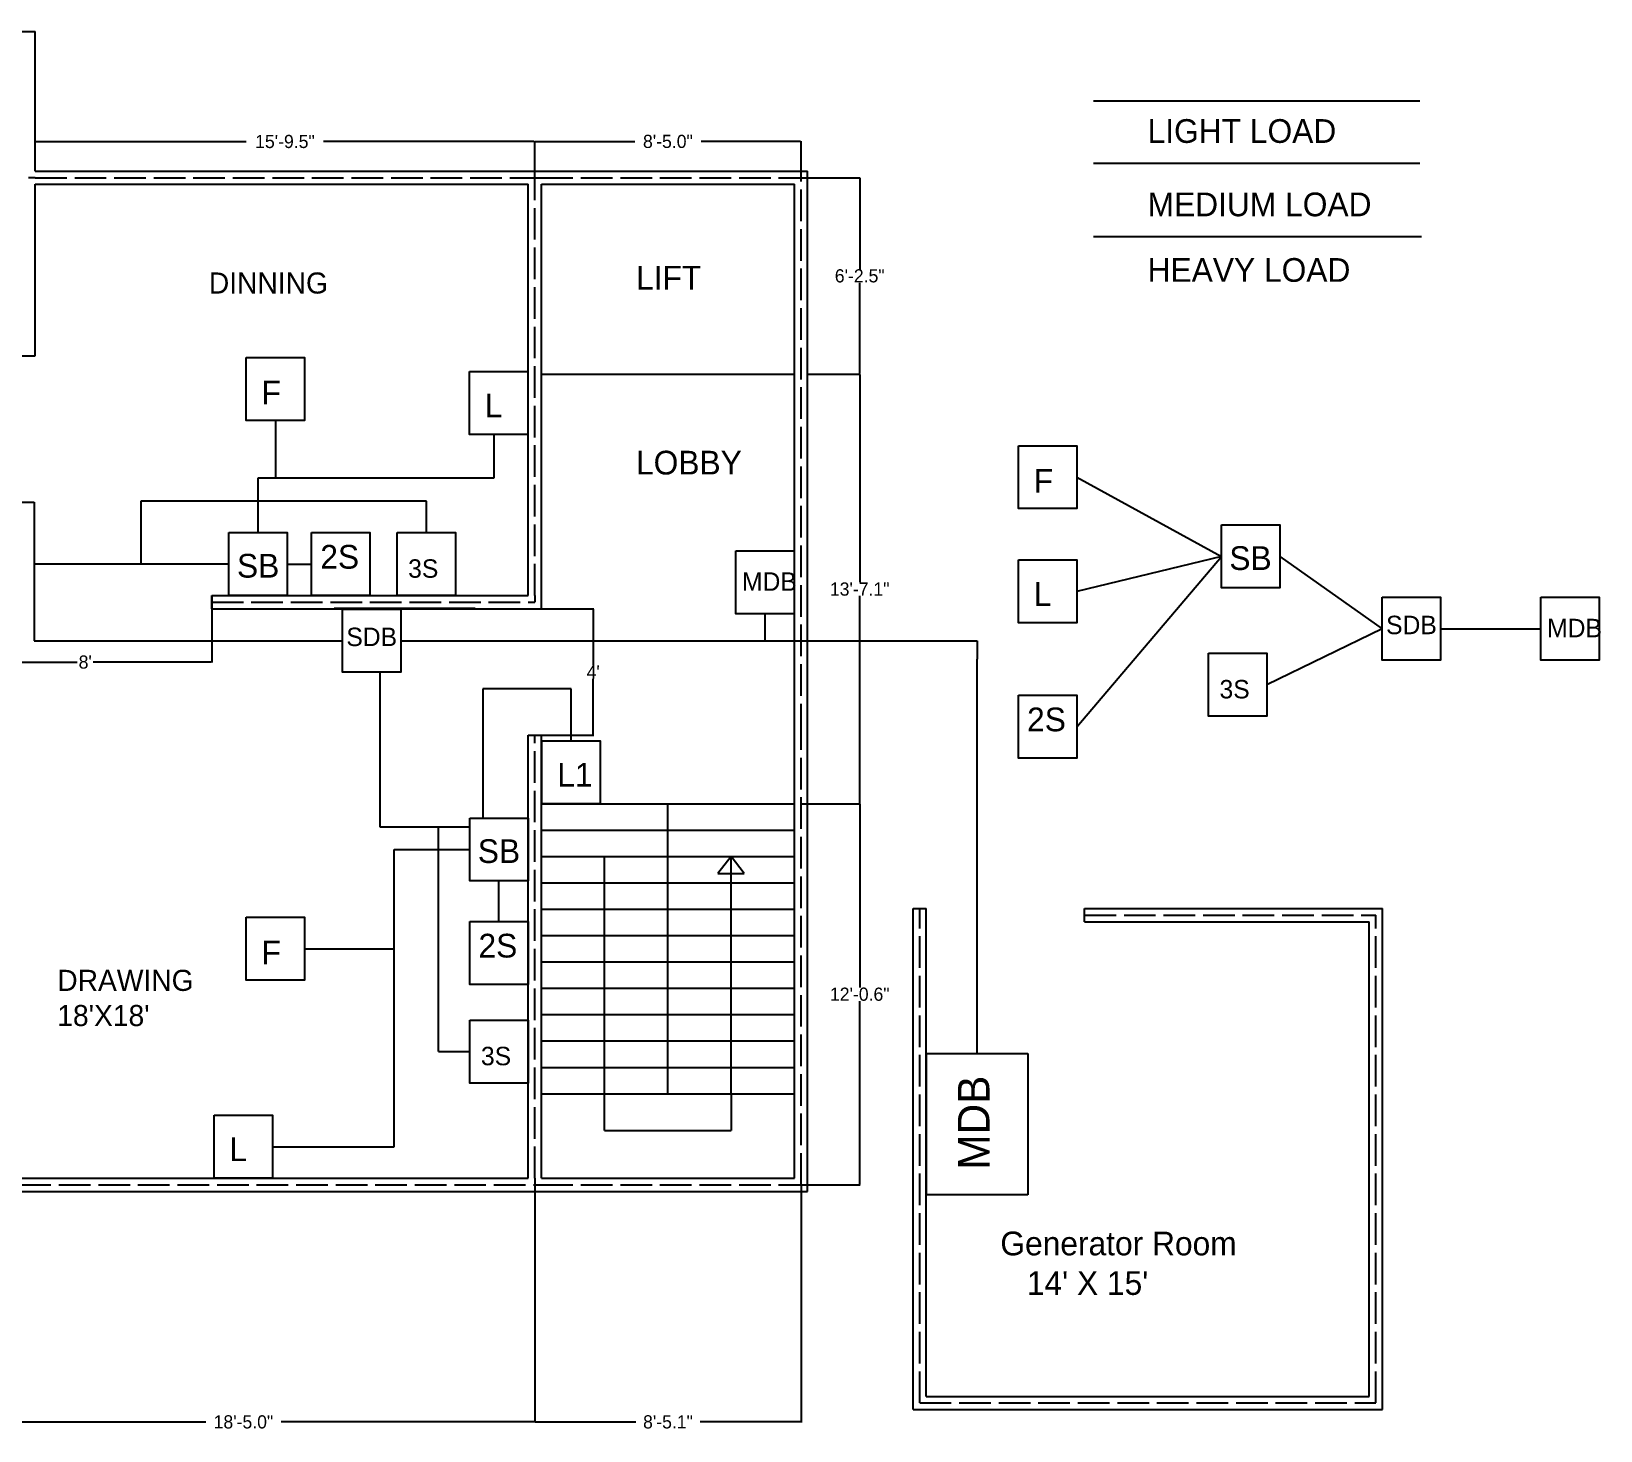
# Model space of a CAD drawing. Header units: inches. Extents: x -538 to 1044, y -54 to 797.
# Drawn here: x 449 to 1044, y -43 to 488 of the extents above; entities that cross this region are included whole.
import ezdxf

# ---------------------------------------------------------------- set-up
doc = ezdxf.new("R2010")
doc.units = ezdxf.units.IN
doc.header["$MEASUREMENT"] = 0
doc.linetypes.add('ACAD_ISO02W100', pattern=[15, 12, -3])
doc.layers.add('Layer1', color=170, linetype='Continuous')
doc.dimstyles.get("Standard").update_dxf_attribs({"dimtxt": 5, "dimasz": 0.18, "dimexe": 0.18, "dimexo": 0.0625, "dimgap": 0.09, "dimtad": 0, "dimtih": 1, "dimtoh": 1, "dimdec": 1, "dimzin": 0, "dimdsep": 46, "dimlunit": 3, "dimtxsty": 'Standard', "dimcen": 0.09, "dimaunit": 1, "dimadec": 0, "dimazin": 0, "dimtfac": 1, "dimtdec": 1, "dimtofl": 0, "dimtmove": 0, "dimatfit": 3, "dimfxl": 1, "dimtolj": 1, "dimtzin": 0, "dimarcsym": 0})

# ---------------------------------------------------------------- blocks, each defined once
blk = doc.blocks.new('*D7')
at = {"color": 0, "lineweight": -2}
for p, q in [((740.55, 194.57), (762.94, 194.57)), ((762.76, 194.39), (762.76, 124.88)), ((762.76, 50.19), (762.76, 119.7)), ((740.55, 50.01), (762.94, 50.01))]:
    blk.add_line(p, q, dxfattribs=at)
at = {"color": 0}
for points in [[(762.73, 194.39), (762.79, 194.39), (762.76, 194.57)], [(762.73, 50.19), (762.79, 50.19), (762.76, 50.01)]]:
    blk.add_solid(points, dxfattribs=at)
at = {"layer": 'Defpoints', "color": 0}
for p in [(740.49, 194.57), (762.76, 194.57), (740.49, 50.01)]:
    blk.add_point(p, dxfattribs=at)
at = {"color": 0, "insert": (762.76, 122.29), "char_height": 5, "attachment_point": 5}
blk.add_mtext('\\A1;12\'-0.6"', dxfattribs=at)
blk = doc.blocks.new('*D8')
at = {"color": 0, "lineweight": -2}
for p, q in [((743.05, 357.51), (762.91, 357.51)), ((762.73, 357.33), (762.73, 278.54)), ((762.73, 194.57), (762.73, 273.36)), ((762.67, 194.39), (762.55, 194.39))]:
    blk.add_line(p, q, dxfattribs=at)
at = {"color": 0}
for points in [[(762.7, 357.33), (762.76, 357.33), (762.73, 357.51)], [(762.7, 194.57), (762.76, 194.57), (762.73, 194.39)]]:
    blk.add_solid(points, dxfattribs=at)
at = {"layer": 'Defpoints', "color": 0}
for p in [(742.99, 357.51), (762.73, 194.39), (762.73, 194.39)]:
    blk.add_point(p, dxfattribs=at)
at = {"color": 0, "insert": (762.73, 275.95), "char_height": 5, "attachment_point": 5}
blk.add_mtext('\\A1;13\'-7.1"', dxfattribs=at)
blk = doc.blocks.new('*D9')
at = {"color": 0, "lineweight": -2}
for p, q in [((740.55, 432.01), (762.92, 432.01)), ((762.74, 431.83), (762.74, 397.35)), ((762.74, 357.69), (762.74, 392.17)), ((762.85, 357.51), (762.56, 357.51))]:
    blk.add_line(p, q, dxfattribs=at)
at = {"color": 0}
for points in [[(762.71, 431.83), (762.77, 431.83), (762.74, 432.01)], [(762.71, 357.69), (762.77, 357.69), (762.74, 357.51)]]:
    blk.add_solid(points, dxfattribs=at)
at = {"layer": 'Defpoints', "color": 0}
for p in [(740.49, 432.01), (762.74, 357.51), (762.91, 357.51)]:
    blk.add_point(p, dxfattribs=at)
at = {"color": 0, "insert": (762.74, 394.76), "char_height": 5, "attachment_point": 5}
blk.add_mtext('\\A1;6\'-2.5"', dxfattribs=at)
blk = doc.blocks.new('*D10')
at = {"color": 0, "lineweight": -2}
for p, q in [((639.49, 432.07), (639.49, 445.93)), ((639.67, 445.75), (677.4, 445.75)), ((740.31, 445.75), (702.58, 445.75)), ((740.49, 432.07), (740.49, 445.93))]:
    blk.add_line(p, q, dxfattribs=at)
at = {"color": 0}
for points in [[(639.67, 445.78), (639.67, 445.72), (639.49, 445.75)], [(740.31, 445.78), (740.31, 445.72), (740.49, 445.75)]]:
    blk.add_solid(points, dxfattribs=at)
at = {"layer": 'Defpoints', "color": 0}
for p in [(740.49, 445.75), (639.49, 432.01), (740.49, 432.01)]:
    blk.add_point(p, dxfattribs=at)
at = {"color": 0, "insert": (689.99, 445.75), "char_height": 5, "attachment_point": 5}
blk.add_mtext('\\A1;8\'-5.0"', dxfattribs=at)
blk = doc.blocks.new('*D11')
at = {"color": 0, "lineweight": -2}
for p, q in [((449.99, 434.57), (449.99, 445.9)), ((450.17, 445.72), (530.07, 445.72)), ((639.31, 445.72), (559.42, 445.72)), ((639.49, 434.57), (639.49, 445.9))]:
    blk.add_line(p, q, dxfattribs=at)
at = {"color": 0}
for points in [[(450.17, 445.75), (450.17, 445.69), (449.99, 445.72)], [(639.31, 445.75), (639.31, 445.69), (639.49, 445.72)]]:
    blk.add_solid(points, dxfattribs=at)
at = {"layer": 'Defpoints', "color": 0}
for p in [(639.49, 445.72), (449.99, 434.51), (639.49, 434.51)]:
    blk.add_point(p, dxfattribs=at)
at = {"color": 0, "insert": (544.74, 445.72), "char_height": 5, "attachment_point": 5}
blk.add_mtext('\\A1;15\'-9.5"', dxfattribs=at)
blk = doc.blocks.new('*D12')
at = {"color": 0, "lineweight": -2}
for p, q in [((639.49, 49.95), (639.49, -40.11)), ((418.49, -39.87), (418.49, -39.75)), ((418.67, -39.93), (514.74, -39.93)), ((639.31, -39.93), (543.25, -39.93))]:
    blk.add_line(p, q, dxfattribs=at)
at = {"color": 0}
for points in [[(418.67, -39.9), (418.67, -39.96), (418.49, -39.93)], [(639.31, -39.9), (639.31, -39.96), (639.49, -39.93)]]:
    blk.add_solid(points, dxfattribs=at)
at = {"layer": 'Defpoints', "color": 0}
for p in [(639.49, 50.01), (418.49, -39.93), (418.49, -39.93)]:
    blk.add_point(p, dxfattribs=at)
at = {"color": 0, "insert": (528.99, -39.93), "char_height": 5, "attachment_point": 5}
blk.add_mtext('\\A1;18\'-5.0"', dxfattribs=at)
blk = doc.blocks.new('*D13')
at = {"color": 0, "lineweight": -2}
for p, q in [((639.49, 49.95), (639.49, -40.11)), ((740.55, 49.95), (740.55, -40.11)), ((639.67, -39.93), (677.85, -39.93)), ((740.37, -39.93), (702.2, -39.93))]:
    blk.add_line(p, q, dxfattribs=at)
at = {"color": 0}
for points in [[(639.67, -39.9), (639.67, -39.96), (639.49, -39.93)], [(740.37, -39.9), (740.37, -39.96), (740.55, -39.93)]]:
    blk.add_solid(points, dxfattribs=at)
at = {"layer": 'Defpoints', "color": 0}
for p in [(639.49, 50.01), (740.55, 50.01), (639.49, -39.93)]:
    blk.add_point(p, dxfattribs=at)
at = {"color": 0, "insert": (690.02, -39.93), "char_height": 5, "attachment_point": 5}
blk.add_mtext('\\A1;8\'-5.1"', dxfattribs=at)
blk = doc.blocks.new('*D34')
at = {"color": 0, "lineweight": -2}
for p, q in [((420.99, 273.45), (420.99, 248.09)), ((516.99, 273.45), (516.99, 248.09)), ((421.17, 248.27), (465.99, 248.27)), ((516.81, 248.27), (472, 248.27))]:
    blk.add_line(p, q, dxfattribs=at)
at = {"color": 0}
for points in [[(421.17, 248.3), (421.17, 248.24), (420.99, 248.27)], [(516.81, 248.3), (516.81, 248.24), (516.99, 248.27)]]:
    blk.add_solid(points, dxfattribs=at)
at = {"layer": 'Defpoints', "color": 0}
for p in [(420.99, 273.51), (516.99, 273.51), (420.99, 248.27)]:
    blk.add_point(p, dxfattribs=at)
at = {"color": 0, "insert": (468.99, 248.27), "char_height": 5, "attachment_point": 5}
blk.add_mtext("\\A1;8'", dxfattribs=at)
blk = doc.blocks.new('*D36')
at = {"color": 0, "lineweight": -2}
for p, q in [((637.05, 268.51), (661.84, 268.51)), ((661.66, 268.33), (661.66, 247.1)), ((661.66, 220.69), (661.66, 241.92)), ((637.05, 220.51), (661.84, 220.51))]:
    blk.add_line(p, q, dxfattribs=at)
at = {"color": 0}
for points in [[(661.63, 268.33), (661.69, 268.33), (661.66, 268.51)], [(661.63, 220.69), (661.69, 220.69), (661.66, 220.51)]]:
    blk.add_solid(points, dxfattribs=at)
at = {"layer": 'Defpoints', "color": 0}
for p in [(636.99, 268.51), (661.66, 268.51), (636.99, 220.51)]:
    blk.add_point(p, dxfattribs=at)
at = {"color": 0, "insert": (661.66, 244.51), "char_height": 5, "attachment_point": 5}
blk.add_mtext("\\A1;4'", dxfattribs=at)

msp = doc.modelspace()

# ---------------------------------------------------------------- linework, layer by layer
for p, q in [((379.99, 487.51), (449.99, 487.51)), ((449.99, 434.51), (449.99, 487.51)), ((449.99, 434.51), (641.99, 434.51)), ((641.99, 434.51), (742.99, 434.51)), ((742.99, 220.51), (742.99, 434.51)), ((449.99, 432.01), (447.49, 432.01)), ((449.99, 364.51), (449.99, 429.51)), ((449.99, 429.51), (636.99, 429.51)), ((636.99, 273.51), (636.99, 429.51)), ((639.49, 429.51), (639.49, 432.01)), ((641.99, 273.51), (641.99, 429.51)), ((641.99, 429.51), (737.99, 429.51)), ((737.99, 220.51), (737.99, 429.51)), ((444.99, 364.51), (449.99, 364.51)), ((641.99, 357.51), (737.99, 357.51)), ((737.89, 315.57), (737.89, 262.07)), ((516.99, 273.51), (636.99, 273.51)), ((516.99, 268.51), (516.99, 273.51)), ((516.99, 268.51), (641.99, 268.51)), ((616.89, 268.57), (563.39, 268.57)), ((639.49, 273.51), (639.49, 271.01)), ((641.99, 268.51), (641.99, 273.51)), ((636.99, 220.51), (641.99, 220.51)), ((636.99, 220.51), (641.99, 220.51)), ((636.99, 220.51), (641.99, 220.51)), ((636.99, 52.51), (636.99, 220.51)), ((641.99, 52.51), (641.99, 220.51)), ((737.99, 52.51), (737.99, 220.51)), ((742.99, 47.51), (742.99, 220.51)), ((641.99, 194.57), (737.99, 194.57)), ((689.99, 84.57), (689.99, 194.57)), ((641.99, 184.57), (737.99, 184.57)), ((641.99, 174.57), (737.99, 174.57)), ((665.99, 164.57), (665.99, 174.57)), ((713.99, 174.57), (708.89, 168.07)), ((713.99, 164.57), (713.99, 174.57)), ((718.89, 168.07), (713.99, 174.57)), ((708.89, 168.07), (718.89, 168.07)), ((641.99, 164.57), (737.99, 164.57)), ((665.99, 70.57), (665.99, 164.57)), ((713.99, 84.57), (713.99, 164.57)), ((641.99, 154.57), (737.99, 154.57)), ((641.99, 144.57), (737.99, 144.57)), ((641.99, 134.57), (737.99, 134.57)), ((641.99, 124.57), (737.99, 124.57)), ((641.99, 114.57), (737.99, 114.57)), ((641.99, 104.57), (737.99, 104.57)), ((787.99, 99.77), (826.49, 99.77)), ((787.99, 99.77), (787.99, 46.27)), ((826.49, 99.77), (826.49, 46.27)), ((641.99, 94.57), (737.99, 94.57)), ((641.99, 84.57), (737.99, 84.57)), ((713.99, 84.57), (713.99, 70.57)), ((665.99, 70.57), (713.99, 70.57)), ((420.99, 52.51), (636.99, 52.51)), ((639.49, 52.51), (639.49, 50.01)), ((641.99, 52.51), (737.99, 52.51)), ((353.99, 47.51), (641.99, 47.51)), ((641.99, 47.51), (742.99, 47.51)), ((826.49, 46.27), (787.99, 46.27))]:
    msp.add_line(p, q)
at = {"color": 1}
for p, q in [((851.43, 461.21), (975.22, 461.21)), ((541.1, 339.94), (541.1, 318.2)), ((624.15, 318.2), (624.15, 334.67)), ((534.58, 297.4), (534.58, 318.2)), ((534.58, 318.2), (624.15, 318.2)), ((845.07, 318.43), (899.92, 288.35)), ((899.92, 288.35), (845.07, 275.08)), ((845.07, 223.77), (899.92, 288.35)), ((545.64, 285.45), (554.87, 285.45)), ((653.29, 238.14), (619.8, 238.14)), ((619.8, 238.14), (619.8, 189.15)), ((653.29, 218.45), (653.29, 238.14)), ((586.11, 64.45), (586.11, 177.21)), ((586.11, 177.21), (614.86, 177.21)), ((625.93, 149.9), (625.93, 165.27)), ((552.16, 139.56), (586.11, 139.56)), ((540.05, 64.45), (586.11, 64.45))]:
    msp.add_line(p, q, dxfattribs=at)
at = {"color": 5}
for p, q in [((851.43, 437.52), (975.22, 437.52)), ((311.22, 308.91), (449.64, 308.91)), ((449.64, 308.91), (449.64, 256.4)), ((598.37, 309.36), (490.03, 309.36)), ((490.03, 309.36), (490.03, 285.45)), ((598.37, 297.4), (598.37, 309.36)), ((922.04, 288.35), (960.97, 260.92)), ((523.52, 285.45), (449.64, 285.45)), ((449.64, 256.4), (566.6, 256.4)), ((960.97, 260.92), (917.17, 239.69)), ((580.9, 185.67), (580.9, 244.46)), ((588.18, 185.67), (580.9, 185.67)), ((594.8, 185.67), (588.18, 185.67)), ((614.86, 185.67), (594.8, 185.67)), ((602.93, 100.56), (602.93, 185.67)), ((602.93, 100.56), (614.92, 100.56))]:
    msp.add_line(p, q, dxfattribs=at)
at = {"linetype": 'ACAD_ISO02W100'}
for p, q in [((449.99, 432.01), (641.99, 432.01)), ((639.49, 273.51), (639.49, 429.51)), ((641.99, 432.01), (740.49, 432.01)), ((740.49, 220.51), (740.49, 432.01)), ((516.99, 271.01), (639.49, 271.01)), ((639.49, 52.51), (639.49, 220.51)), ((740.49, 50.01), (740.49, 220.51)), ((353.99, 50.01), (641.99, 50.01)), ((641.99, 50.01), (740.49, 50.01))]:
    msp.add_line(p, q, dxfattribs=at)
at = {"color": 2}
for p, q in [((851.43, 409.69), (975.81, 409.69)), ((726.83, 256.4), (726.83, 266.61)), ((588.72, 256.4), (726.83, 256.4)), ((726.83, 256.4), (807.24, 256.4)), ((807.24, 256.4), (807.24, 249.44)), ((983.09, 260.92), (1021.13, 260.92)), ((807.24, 99.77), (807.24, 249.44))]:
    msp.add_line(p, q, dxfattribs=at)
for points in [[(530.04, 363.83), (552.16, 363.83), (552.16, 339.94), (530.04, 339.94)], [(614.74, 358.55), (636.85, 358.55), (636.85, 334.67), (614.74, 334.67)], [(822.95, 330.37), (845.07, 330.37), (845.07, 306.48), (822.95, 306.48)], [(899.92, 300.29), (922.04, 300.29), (922.04, 276.41), (899.92, 276.41)], [(523.52, 297.4), (545.64, 297.4), (545.64, 273.51), (523.52, 273.51)], [(554.87, 297.4), (576.99, 297.4), (576.99, 273.51), (554.87, 273.51)], [(587.31, 297.4), (609.43, 297.4), (609.43, 273.51), (587.31, 273.51)], [(715.77, 290.5), (737.89, 290.5), (737.89, 266.61), (715.77, 266.61)], [(822.95, 287.02), (845.07, 287.02), (845.07, 263.14), (822.95, 263.14)], [(566.6, 268.35), (588.72, 268.35), (588.72, 244.46), (566.6, 244.46)], [(960.97, 272.87), (983.09, 272.87), (983.09, 248.98), (960.97, 248.98)], [(1021.13, 272.87), (1043.25, 272.87), (1043.25, 248.98), (1021.13, 248.98)], [(895.05, 251.64), (917.17, 251.64), (917.17, 227.75), (895.05, 227.75)], [(822.95, 235.71), (845.07, 235.71), (845.07, 211.82), (822.95, 211.82)], [(642.23, 218.45), (664.35, 218.45), (664.35, 194.57), (642.23, 194.57)], [(614.86, 189.15), (636.98, 189.15), (636.98, 165.27), (614.86, 165.27)], [(530.04, 151.5), (552.16, 151.5), (552.16, 127.61), (530.04, 127.61)], [(614.87, 149.9), (636.99, 149.9), (636.99, 126.02), (614.87, 126.02)], [(614.92, 112.5), (637.04, 112.5), (637.04, 88.61), (614.92, 88.61)], [(517.93, 76.4), (540.05, 76.4), (540.05, 52.51), (517.93, 52.51)]]:
    msp.add_lwpolyline(points, close=True)
at = {"layer": 'Defpoints', "color": 0}
for p, q in [((782.99, 154.77), (787.99, 154.77)), ((782.99, -35.23), (782.99, 154.77)), ((787.99, -30.23), (787.99, 154.77)), ((847.99, 154.77), (960.99, 154.77)), ((847.99, 149.77), (847.99, 154.77)), ((960.99, -35.23), (960.99, 154.77)), ((847.99, 149.77), (955.99, 149.77)), ((955.99, -30.23), (955.99, 149.77)), ((782.99, -35.23), (960.99, -35.23)), ((787.99, -30.23), (955.99, -30.23))]:
    msp.add_line(p, q, dxfattribs=at)
at = {"layer": 'Defpoints', "color": 0, "linetype": 'ACAD_ISO02W100'}
for p, q in [((785.49, -32.73), (785.49, 154.77)), ((847.99, 152.27), (958.49, 152.27)), ((958.49, -32.73), (958.49, 152.27)), ((785.49, -32.73), (958.49, -32.73))]:
    msp.add_line(p, q, dxfattribs=at)

# ---------------------------------------------------------------- texts
at = {"attachment_point": 1}
for s, insert, char_height, width in [('LIGHT LOAD', (871.94, 454.22), 9, 147.6951), ('MEDIUM LOAD', (871.94, 426.39), 9, 147.6951), ('HEAVY LOAD', (871.94, 401.52), 9, 147.6951), ('DINNING', (515.89, 396.07), 8, 98.7848), ('LIFT', (677.89, 398.57), 9, 63), ('LOBBY', (677.89, 328.44), 9, 63)]:
    msp.add_mtext(s, dxfattribs=dict(at, insert=insert, char_height=char_height, width=width))
at = {"insert": (799.99, 55.77), "char_height": 12, "width": 44, "attachment_point": 1, "rotation": 90}
msp.add_mtext('MDB', dxfattribs=at)
at = {"layer": 'Defpoints', "color": 0, "attachment_point": 1}
for s, insert, char_height, width in [("DRAWING\\P18'X18'", (458.39, 131.57), 8, 154.5), ("Generator Room\\P   14' X 15'", (816.09, 32.27), 9, 126.5)]:
    msp.add_mtext(s, dxfattribs=dict(at, insert=insert, char_height=char_height, width=width))
at = {"layer": 'Layer1', "attachment_point": 1}
for s, insert, char_height, width in [('{\\C0;F}', (535.84, 355), 9, 8.265), ('{\\C0;L}', (620.53, 350.15), 9, 8.265), ('{\\C0;F}', (828.75, 321.54), 9, 8.265), ('{\\C0;2S}', (558.15, 292.72), 9, 14.5975), ('{\\C0;SB}', (902.95, 292.23), 9, 8.265), ('{\\C0;SB}', (526.55, 289.33), 9, 8.265), ('{\\C0;3S}', (591.48, 287.27), 7, 18.4274), ('{\\C0;MDB}', (718.09, 282.33), 7, 8.265), ('{\\C0;L}', (828.75, 278.62), 9, 8.265), ('{\\C0;SDB}', (962.39, 265.87), 7, 8.265), ('{\\C0;MDB}', (1023.46, 264.7), 7, 8.265), ('{\\C0;SDB}', (568.02, 261.35), 7, 8.265), ('{\\C0;3S}', (899.22, 241.51), 7, 18.4274), ('{\\C0;2S}', (826.22, 231.04), 9, 14.5975), ('{\\C0;L1}', (648.03, 210.06), 9, 8.265), ('{\\C0;SB}', (617.89, 181.09), 9, 8.265), ('{\\C0;2S}', (618.15, 145.23), 9, 14.5975), ('{\\C0;F}', (535.84, 142.67), 9, 8.265), ('{\\C0;3S}', (619.08, 102.37), 7, 18.4274), ('{\\C0;L}', (523.73, 68), 9, 8.265)]:
    msp.add_mtext(s, dxfattribs=dict(at, insert=insert, char_height=char_height, width=width))

# ---------------------------------------------------------------- dimensions: what is measured, and where the dimension line sits
at = {"color": 0}
for base, p1, p2, picture, middle in [((639.49, 445.72), (449.99, 434.51), (639.49, 434.51), '*D11', (544.74, 445.72)), ((740.49, 445.75), (639.49, 432.01), (740.49, 432.01), '*D10', (689.99, 445.75)), ((420.99, 248.27), (516.99, 273.51), (420.99, 273.51), '*D34', (468.99, 248.27)), ((418.49, -39.93), (639.49, 50.01), (418.49, -39.93), '*D12', (528.99, -39.93)), ((639.49, -39.93), (740.55, 50.01), (639.49, 50.01), '*D13', (690.02, -39.93))]:
    dim = msp.add_linear_dim(base=base, p1=p1, p2=p2, dimstyle='Standard', dxfattribs=at)
    dim.commit()
    dim.dimension.update_dxf_attribs({"geometry": picture, "text_midpoint": middle})
for base, p1, p2, picture, middle in [((762.74, 357.51), (740.49, 432.01), (762.91, 357.51), '*D9', (762.74, 394.76)), ((762.73, 194.39), (742.99, 357.51), (762.73, 194.39), '*D8', (762.73, 275.95)), ((661.66, 268.51), (636.99, 220.51), (636.99, 268.51), '*D36', (661.66, 244.51)), ((762.76, 194.57), (740.49, 50.01), (740.49, 194.57), '*D7', (762.76, 122.29))]:
    dim = msp.add_linear_dim(base=base, p1=p1, p2=p2, angle=90, dimstyle='Standard', dxfattribs=at)
    dim.commit()
    dim.dimension.update_dxf_attribs({"geometry": picture, "text_midpoint": middle})

doc.saveas('drawing.dxf')
